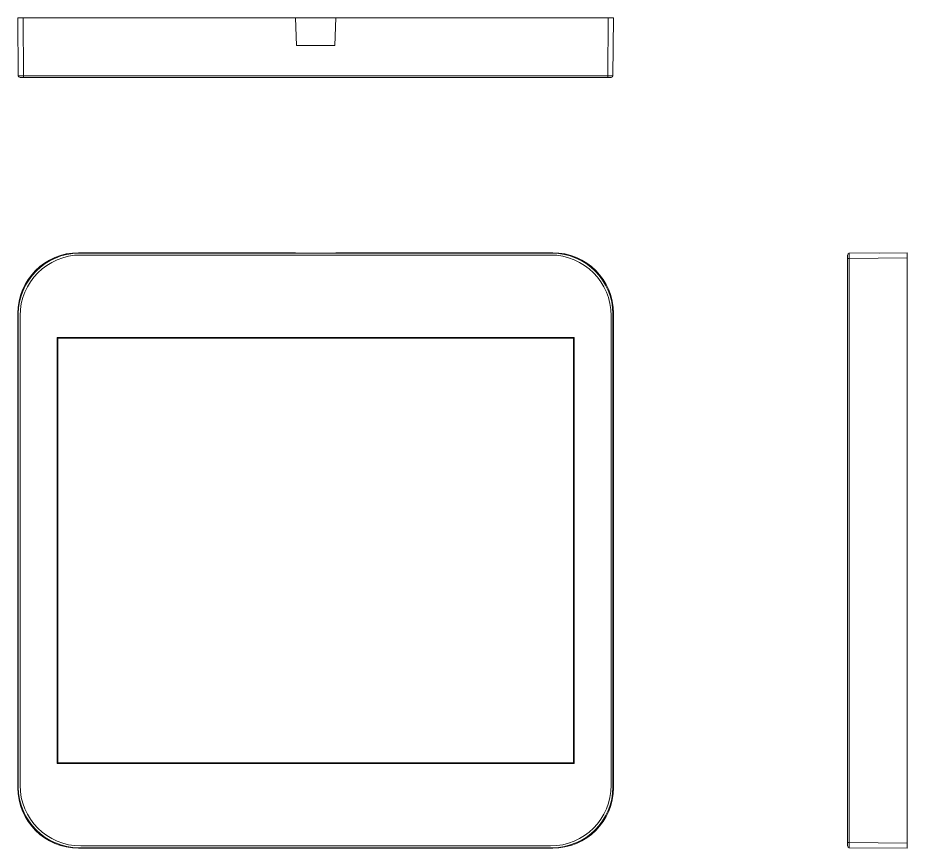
# Model space of a CAD drawing. Header units: millimetres. Extents: x -1114 to 3105, y -1284 to 1790.
# Drawn here: x 994.9 to 1123.8, y 327.8 to 448.1 of the extents above; entities that cross this region are included whole.
import ezdxf

# ---------------------------------------------------------------- set-up
doc = ezdxf.new("R2010")
doc.units = ezdxf.units.MM
doc.layers.add('core', color=7, linetype='Continuous', lineweight=20)

msp = doc.modelspace()

# ---------------------------------------------------------------- linework, layer by layer
at = {"layer": 'core', "color": 155, "linetype": 'Continuous', "lineweight": 9}
for p, q in [((994.959, 439.735), (994.886, 448.129)), ((1035.139, 448.129), (995.639, 448.129)), ((995.639, 448.129), (995.713, 439.735)), ((1040.947, 448.129), (1035.139, 448.129)), ((1035.279, 444.109), (1035.139, 448.129)), ((1040.807, 444.109), (1040.947, 448.129)), ((1040.947, 448.129), (1080.446, 448.129)), ((1080.373, 439.735), (1080.446, 448.129)), ((1081.2, 448.129), (1081.127, 439.735)), ((1035.279, 444.109), (1040.807, 444.109)), ((1080.373, 439.735), (995.713, 439.735)), ((995.713, 439.486), (995.21, 439.486)), ((995.713, 439.486), (1080.373, 439.486)), ((1080.876, 439.486), (1080.373, 439.486)), ((1035.139, 414.067), (1003.686, 414.067)), ((1072.327, 413.994), (1003.759, 413.994)), ((1004.01, 413.742), (1072.076, 413.742)), ((1035.279, 414.032), (1035.139, 414.067)), ((1035.279, 414.032), (1040.807, 414.032)), ((1040.807, 414.032), (1040.947, 414.067)), ((1040.947, 414.067), (1072.4, 414.067)), ((1115.123, 413.24), (1115.123, 413.742)), ((1115.372, 413.994), (1123.766, 414.067)), ((1119.746, 414.032), (1123.766, 414.067)), ((1115.123, 413.24), (1115.123, 328.58)), ((1123.766, 413.313), (1115.372, 413.24)), ((1115.372, 328.58), (1115.372, 413.24)), ((1123.766, 413.313), (1123.766, 328.506)), ((994.886, 405.267), (994.886, 336.553)), ((994.959, 405.194), (994.959, 336.626)), ((995.21, 336.877), (995.21, 404.942)), ((1080.876, 404.942), (1080.876, 336.877)), ((1081.127, 336.626), (1081.127, 405.194)), ((1081.2, 405.267), (1081.2, 336.553)), ((1075.513, 401.798), (1000.572, 401.798)), ((1000.572, 401.798), (1000.683, 401.687)), ((1000.572, 401.798), (1000.572, 340.022)), ((1000.683, 401.687), (1075.403, 401.687)), ((1000.683, 401.687), (1000.683, 340.132)), ((1075.513, 401.798), (1075.403, 401.687)), ((1075.403, 401.687), (1075.403, 340.132)), ((1075.513, 401.798), (1075.513, 340.022)), ((1000.572, 340.022), (1000.683, 340.132)), ((1000.572, 340.022), (1075.513, 340.022)), ((1075.403, 340.132), (1000.683, 340.132)), ((1075.513, 340.022), (1075.403, 340.132)), ((1003.686, 327.753), (1072.4, 327.753)), ((1003.759, 327.826), (1072.327, 327.826)), ((1072.076, 328.077), (1004.01, 328.077)), ((1115.123, 328.077), (1115.123, 328.58)), ((1115.372, 328.58), (1123.766, 328.506)), ((1123.766, 327.753), (1115.372, 327.826))]:
    msp.add_line(p, q, dxfattribs=at)
for centre, start, end in [((1003.686, 405.267), 90, 180), ((1003.759, 405.194), 90, 180), ((1004.01, 404.942), 90, 180), ((1072.076, 404.942), 0, 90), ((1072.327, 405.194), 0, 90), ((1072.4, 405.267), 0, 90), ((1003.686, 336.553), 180, 270), ((1003.759, 336.626), 180, 270), ((1004.01, 336.877), 180, 270), ((1072.076, 336.877), 270, 0), ((1072.327, 336.626), 270, 0), ((1072.4, 336.553), 270, 0)]:
    msp.add_arc(centre, 8.8, start, end, dxfattribs=at)
for points, knots in [([(994.888, 448.129), (994.881, 448.129), (994.911, 448.129), (995.02, 448.129), (995.189, 448.129), (995.402, 448.129), (995.56, 448.129), (995.639, 448.129)], [0, 0, 0, 0, 0.2006616, 0.4003375, 0.5997027, 0.7993651, 1, 1, 1, 1]), ([(1081.2, 448.129), (1081.193, 448.129), (1081.178, 448.129), (1081.047, 448.129), (1080.802, 448.129), (1080.565, 448.129), (1080.446, 448.129)], [0, 0, 0, 0, 0.2006047, 0.4012098, 0.7006048, 1, 1, 1, 1]), ([(995.713, 439.735), (995.634, 439.735), (995.476, 439.735), (995.23, 439.734), (995.008, 439.734), (994.975, 439.735), (994.959, 439.735)], [0, 0, 0, 0, 0.2000086, 0.4000229, 0.7000083, 1, 1, 1, 1]), ([(1080.373, 439.735), (1080.452, 439.735), (1080.609, 439.735), (1080.856, 439.734), (1081.078, 439.734), (1081.11, 439.735), (1081.127, 439.735)], [0, 0, 0, 0, 0.1999043, 0.3998172, 0.6999082, 1, 1, 1, 1]), ([(1115.372, 413.994), (1115.372, 413.986), (1115.372, 413.972), (1115.371, 413.842), (1115.371, 413.596), (1115.372, 413.359), (1115.372, 413.24)], [0, 0, 0, 0, 0.1999043, 0.3998172, 0.6999082, 1, 1, 1, 1]), ([(1123.766, 413.313), (1123.766, 413.392), (1123.766, 413.55), (1123.766, 413.797), (1123.766, 414.018), (1123.766, 414.051), (1123.766, 414.067)], [0, 0, 0, 0, 0.2006047, 0.4012098, 0.7006048, 1, 1, 1, 1]), ([(1115.372, 328.58), (1115.372, 328.501), (1115.372, 328.343), (1115.371, 328.097), (1115.371, 327.875), (1115.372, 327.842), (1115.372, 327.826)], [0, 0, 0, 0, 0.1999043, 0.3998172, 0.6999082, 1, 1, 1, 1]), ([(1123.766, 327.753), (1123.766, 327.76), (1123.766, 327.774), (1123.766, 327.905), (1123.766, 328.151), (1123.766, 328.388), (1123.766, 328.506)], [0, 0, 0, 0, 0.2006047, 0.4012098, 0.7006048, 1, 1, 1, 1])]:
    msp.add_open_spline(points, degree=3, knots=knots, dxfattribs=at)
for points in [[(994.959, 439.735), (994.96, 439.604), (995.079, 439.486), (995.21, 439.486)], [(995.711, 439.484), (995.714, 439.488), (995.713, 439.604), (995.713, 439.735)], [(1080.373, 439.735), (1080.373, 439.604), (1080.371, 439.486), (1080.376, 439.485)], [(1080.876, 439.486), (1081.006, 439.486), (1081.126, 439.604), (1081.127, 439.735)], [(1115.372, 413.994), (1115.242, 413.992), (1115.123, 413.873), (1115.123, 413.742)], [(1115.121, 413.241), (1115.125, 413.239), (1115.242, 413.24), (1115.372, 413.24)], [(1115.372, 328.58), (1115.242, 328.58), (1115.123, 328.582), (1115.122, 328.577)], [(1115.123, 328.077), (1115.123, 327.946), (1115.242, 327.827), (1115.372, 327.826)]]:
    msp.add_open_spline(points, degree=3, dxfattribs=at)

doc.saveas('drawing.dxf')
